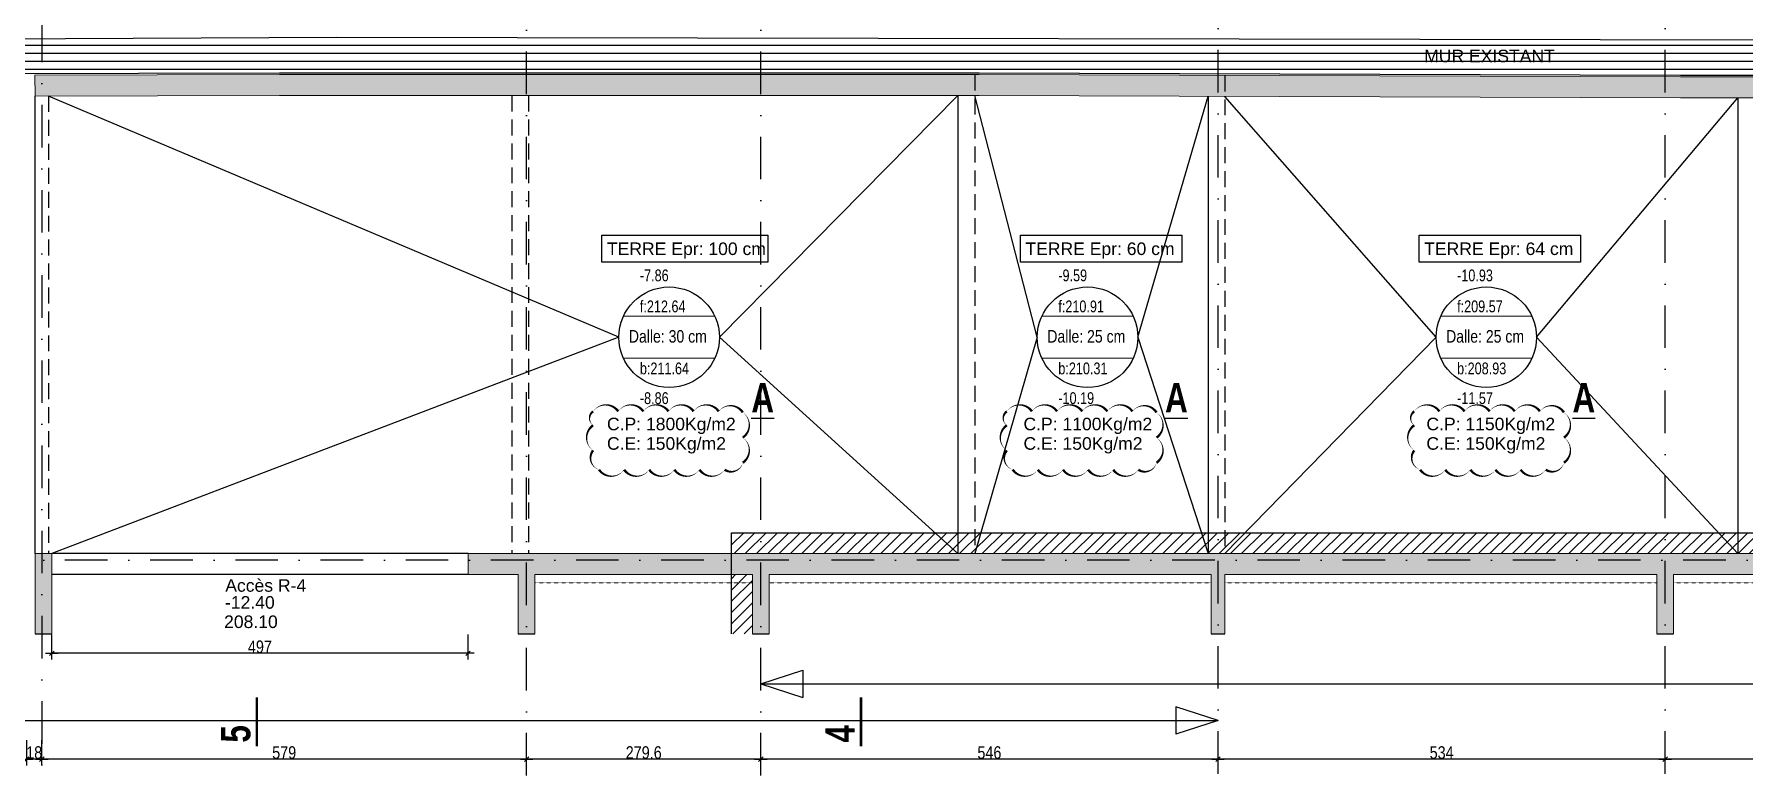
# Model space of a CAD drawing. Header units: millimetres. Extents: x -26249 to 60250, y -21218 to 23336.
# Drawn here: x 53245 to 55287, y 6 to 889 of the extents above; entities that cross this region are included whole.
import ezdxf
from ezdxf.enums import TextEntityAlignment as Align

# ---------------------------------------------------------------- set-up
doc = ezdxf.new("R2010")
doc.units = ezdxf.units.MM
for name, pattern in [('CACHEX2', [19.05, 12.7, -6.35]), ('TIRETPTX2', [50.8, 25.4, -12.7, 0, -12.7]), ('VW-01', [0.41656, 0.20828, -0.20828])]:
    doc.linetypes.add(name, pattern=pattern)
for name, color, linetype in [('01_cote_gen', 4, 'Continuous'), ('01_linteaux', 2, 'Continuous'), ('01_poch_murs', 253, 'Continuous'), ('01_texte', 230, 'Continuous'), ('AA_COTES', 2, 'Continuous')]:
    doc.layers.add(name, color=color, linetype=linetype)
for name, color, linetype, lineweight in [('01_murs_coup', 5, 'Continuous', 60), ('01_PIEUX', 5, 'Continuous', 60), ('B Général', 7, 'Continuous', 5)]:
    doc.layers.add(name, color=color, linetype=linetype, lineweight=lineweight)
doc.styles.add('Eurostile', font='')
doc.styles.add('impact', font='impact.ttf')
doc.styles.add('MATTE_TXT', font='arial.ttf')
doc.styles.add('STYLE2', font='ARIALN.TTF')
doc.styles.get('Eurostile').set_extended_font_data('Eurostile')
doc.dimstyles.new('JB50', dxfattribs={"dimscale": 0.1, "dimtxt": 150, "dimasz": 15, "dimexe": 0.1, "dimexo": 0.1, "dimgap": 0.09, "dimtad": 1, "dimdec": 1, "dimdsep": 46, "dimtxsty": 'STYLE2', "dimblk1": 'BOND_G', "dimblk2": 'BOND_D', "dimsah": 1, "dimcen": 1.5, "dimdle": 0.01, "dimse1": 1, "dimse2": 1, "dimclrd": 4, "dimclre": 2, "dimclrt": 6, "dimazin": 2, "dimtfac": 2.333333, "dimtdec": 1, "dimtix": 1, "dimtmove": 2, "dimatfit": 3, "dimldrblk": 'BOND_G', "dimfxl": 1, "dimtolj": 1, "dimtzin": 0, "dimarcsym": 0})
pattern_1 = [(180, (38043.464, 0), (-2e-15, -9.525), [])]

# ---------------------------------------------------------------- blocks, each defined once
blk = doc.blocks.new('BOND_G')
at = {"layer": 'AA_COTES', "color": 0}
for p, q in [((0, -5), (0, 15)), ((5, 0), (-5, 0)), ((1.8, 1.8), (-1.8, -1.8))]:
    blk.add_line(p, q, dxfattribs=at)
blk = doc.blocks.new('BOND_D')
at = {"layer": 'AA_COTES', "color": 0}
for p, q in [((5, 0), (-5, 0)), ((-1.8, -1.8), (1.8, 1.8)), ((0, 5), (0, -15))]:
    blk.add_line(p, q, dxfattribs=at)
blk = doc.blocks.new('*D1562')
at = {"layer": '01_cote_gen', "color": 4, "lineweight": -2, "transparency": 16777216}
blk.add_line((53253, -1126.5), (53238, -1126.5), dxfattribs=at)
at = {"layer": 'Defpoints', "color": 0, "transparency": 16777216}
for p in [(53236.5, 75.9), (53254.5, -1034.6), (53236.5, -1126.5)]:
    blk.add_point(p, dxfattribs=at)
at = {"layer": '01_cote_gen', "color": 4, "lineweight": -2, "transparency": 16777216, "xscale": 1.5, "yscale": 1.5, "zscale": 1.5, "rotation": 180}
blk.add_blockref('BOND_D', (53236.5, -1126.5), dxfattribs=at)
at = {"layer": '01_cote_gen', "color": 4, "lineweight": -2, "transparency": 16777216, "xscale": 1.5, "yscale": 1.5, "zscale": 1.5}
blk.add_blockref('BOND_G', (53254.5, -1126.5), dxfattribs=at)
at = {"layer": '01_cote_gen', "color": 6, "transparency": 16777216, "insert": (53245.5, -1118.8), "char_height": 15, "attachment_point": 5, "style": 'STYLE2'}
blk.add_mtext('\\A1;18', dxfattribs=at)
blk = doc.blocks.new('*D1543')
at = {"layer": '01_cote_gen', "color": 4, "lineweight": -2, "transparency": 16777216}
blk.add_line((53731, 2001.7), (53832, 2001.7), dxfattribs=at)
at = {"layer": 'Defpoints', "color": 0, "transparency": 16777216}
for p in [(53833.5, 2001.7), (53729.5, 1994.2), (53833.5, -192.7)]:
    blk.add_point(p, dxfattribs=at)
at = {"layer": '01_cote_gen', "color": 4, "lineweight": -2, "transparency": 16777216, "xscale": 1.5, "yscale": 1.5, "zscale": 1.5, "rotation": 180}
blk.add_blockref('BOND_G', (53729.5, 2001.7), dxfattribs=at)
at = {"layer": '01_cote_gen', "color": 4, "lineweight": -2, "transparency": 16777216, "xscale": 1.5, "yscale": 1.5, "zscale": 1.5}
blk.add_blockref('BOND_D', (53833.5, 2001.7), dxfattribs=at)
at = {"layer": '01_cote_gen', "color": 6, "transparency": 16777216, "insert": (53781.5, 2009.3), "char_height": 15, "attachment_point": 5, "style": 'STYLE2'}
blk.add_mtext('\\A1;104', dxfattribs=at)
blk = doc.blocks.new('*D1521')
at = {"layer": '01_cote_gen', "color": 4, "lineweight": -2, "transparency": 16777216}
for p, q in [((54628, -222.3), (54626.5, -222.3)), ((54659.1, -222.3), (54629.5, -222.3)), ((54660.6, -222.3), (54662.1, -222.3))]:
    blk.add_line(p, q, dxfattribs=at)
at = {"layer": 'Defpoints', "color": 0, "transparency": 16777216}
for p in [(54629.5, 1831.3), (54629.5, -222.3), (54659.1, -243.9)]:
    blk.add_point(p, dxfattribs=at)
at = {"layer": '01_cote_gen', "color": 4, "lineweight": -2, "transparency": 16777216, "xscale": 1.5, "yscale": 1.5, "zscale": 1.5}
blk.add_blockref('BOND_D', (54629.5, -222.3), dxfattribs=at)
at = {"layer": '01_cote_gen', "color": 4, "lineweight": -2, "transparency": 16777216, "xscale": 1.5, "yscale": 1.5, "zscale": 1.5, "rotation": 180}
blk.add_blockref('BOND_G', (54659.1, -222.3), dxfattribs=at)
at = {"layer": '01_cote_gen', "color": 6, "transparency": 16777216, "insert": (54644.3, -214.7), "char_height": 15, "attachment_point": 5, "style": 'STYLE2'}
blk.add_mtext('\\A1;29.5', dxfattribs=at)
blk = doc.blocks.new('*D1522')
at = {"layer": '01_cote_gen', "color": 4, "lineweight": -2, "transparency": 16777216}
blk.add_line((54031, 1973.6), (54111.6, 1973.6), dxfattribs=at)
at = {"layer": 'Defpoints', "color": 0, "transparency": 16777216}
for p in [(54113.1, 1973.6), (54029.5, 1921.2), (54113.1, -215.4)]:
    blk.add_point(p, dxfattribs=at)
at = {"layer": '01_cote_gen', "color": 4, "lineweight": -2, "transparency": 16777216, "xscale": 1.5, "yscale": 1.5, "zscale": 1.5, "rotation": 180}
blk.add_blockref('BOND_G', (54029.5, 1973.6), dxfattribs=at)
at = {"layer": '01_cote_gen', "color": 4, "lineweight": -2, "transparency": 16777216, "xscale": 1.5, "yscale": 1.5, "zscale": 1.5}
blk.add_blockref('BOND_D', (54113.1, 1973.6), dxfattribs=at)
at = {"layer": '01_cote_gen', "color": 6, "transparency": 16777216, "insert": (54071.3, 1981.3), "char_height": 15, "attachment_point": 5, "style": 'STYLE2'}
blk.add_mtext('\\A1;83.5', dxfattribs=at)
blk = doc.blocks.new('*D1369')
at = {"layer": '01_cote_gen', "color": 4, "lineweight": -2, "transparency": 16777216}
blk.add_line((53762, 150.2), (53268, 150.2), dxfattribs=at)
at = {"layer": 'Defpoints', "color": 0, "transparency": 16777216}
for p in [(53763.5, 201.1), (53266.5, 178.3), (53266.5, 150.2)]:
    blk.add_point(p, dxfattribs=at)
at = {"layer": '01_cote_gen', "color": 4, "lineweight": -2, "transparency": 16777216, "xscale": 1.5, "yscale": 1.5, "zscale": 1.5, "rotation": 180}
blk.add_blockref('BOND_D', (53266.5, 150.2), dxfattribs=at)
at = {"layer": '01_cote_gen', "color": 4, "lineweight": -2, "transparency": 16777216, "xscale": 1.5, "yscale": 1.5, "zscale": 1.5}
blk.add_blockref('BOND_G', (53763.5, 150.2), dxfattribs=at)
at = {"layer": '01_cote_gen', "color": 6, "transparency": 16777216, "insert": (53515, 157.9), "char_height": 15, "attachment_point": 5, "style": 'STYLE2'}
blk.add_mtext('\\A1;497', dxfattribs=at)
blk = doc.blocks.new('*D1378')
at = {"layer": '01_cote_gen', "color": 4, "lineweight": -2, "transparency": 16777216}
blk.add_line((55471.6, 23.9), (55194.6, 23.9), dxfattribs=at)
at = {"layer": 'Defpoints', "color": 0, "transparency": 16777216}
for p in [(55193.1, 124.4), (55473.1, 88.1), (55193.1, 23.9)]:
    blk.add_point(p, dxfattribs=at)
at = {"layer": '01_cote_gen', "color": 4, "lineweight": -2, "transparency": 16777216, "xscale": 1.5, "yscale": 1.5, "zscale": 1.5, "rotation": 180}
blk.add_blockref('BOND_D', (55193.1, 23.9), dxfattribs=at)
at = {"layer": '01_cote_gen', "color": 4, "lineweight": -2, "transparency": 16777216, "xscale": 1.5, "yscale": 1.5, "zscale": 1.5}
blk.add_blockref('BOND_G', (55473.1, 23.9), dxfattribs=at)
at = {"layer": '01_cote_gen', "color": 6, "transparency": 16777216, "insert": (55333.1, 31.6), "char_height": 15, "attachment_point": 5, "style": 'STYLE2'}
blk.add_mtext('\\A1;280', dxfattribs=at)
blk = doc.blocks.new('*D1379')
at = {"layer": '01_cote_gen', "color": 4, "lineweight": -2, "transparency": 16777216}
blk.add_line((55191.6, 23.9), (54660.6, 23.9), dxfattribs=at)
at = {"layer": 'Defpoints', "color": 0, "transparency": 16777216}
for p in [(55193.1, 124.4), (54659.1, 98), (54659.1, 23.9)]:
    blk.add_point(p, dxfattribs=at)
at = {"layer": '01_cote_gen', "color": 4, "lineweight": -2, "transparency": 16777216, "xscale": 1.5, "yscale": 1.5, "zscale": 1.5, "rotation": 180}
blk.add_blockref('BOND_D', (54659.1, 23.9), dxfattribs=at)
at = {"layer": '01_cote_gen', "color": 4, "lineweight": -2, "transparency": 16777216, "xscale": 1.5, "yscale": 1.5, "zscale": 1.5}
blk.add_blockref('BOND_G', (55193.1, 23.9), dxfattribs=at)
at = {"layer": '01_cote_gen', "color": 6, "transparency": 16777216, "insert": (54926.1, 31.6), "char_height": 15, "attachment_point": 5, "style": 'STYLE2'}
blk.add_mtext('\\A1;534', dxfattribs=at)
blk = doc.blocks.new('*D1511')
at = {"layer": '01_cote_gen', "color": 4, "lineweight": -2, "transparency": 16777216}
blk.add_line((54657.6, 23.9), (54114.6, 23.9), dxfattribs=at)
at = {"layer": 'Defpoints', "color": 0, "transparency": 16777216}
for p in [(54113.1, 126.4), (54659.1, 98), (54113.1, 23.9)]:
    blk.add_point(p, dxfattribs=at)
at = {"layer": '01_cote_gen', "color": 4, "lineweight": -2, "transparency": 16777216, "xscale": 1.5, "yscale": 1.5, "zscale": 1.5, "rotation": 180}
blk.add_blockref('BOND_D', (54113.1, 23.9), dxfattribs=at)
at = {"layer": '01_cote_gen', "color": 4, "lineweight": -2, "transparency": 16777216, "xscale": 1.5, "yscale": 1.5, "zscale": 1.5}
blk.add_blockref('BOND_G', (54659.1, 23.9), dxfattribs=at)
at = {"layer": '01_cote_gen', "color": 6, "transparency": 16777216, "insert": (54386.1, 31.6), "char_height": 15, "attachment_point": 5, "style": 'STYLE2'}
blk.add_mtext('\\A1;546', dxfattribs=at)
blk = doc.blocks.new('*D1512')
at = {"layer": '01_cote_gen', "color": 4, "lineweight": -2, "transparency": 16777216}
blk.add_line((54111.6, 23.9), (53835, 23.9), dxfattribs=at)
at = {"layer": 'Defpoints', "color": 0, "transparency": 16777216}
for p in [(53833.5, 137.1), (54113.1, 126.4), (53833.5, 23.9)]:
    blk.add_point(p, dxfattribs=at)
at = {"layer": '01_cote_gen', "color": 4, "lineweight": -2, "transparency": 16777216, "xscale": 1.5, "yscale": 1.5, "zscale": 1.5, "rotation": 180}
blk.add_blockref('BOND_D', (53833.5, 23.9), dxfattribs=at)
at = {"layer": '01_cote_gen', "color": 4, "lineweight": -2, "transparency": 16777216, "xscale": 1.5, "yscale": 1.5, "zscale": 1.5}
blk.add_blockref('BOND_G', (54113.1, 23.9), dxfattribs=at)
at = {"layer": '01_cote_gen', "color": 6, "transparency": 16777216, "insert": (53973.3, 31.6), "char_height": 15, "attachment_point": 5, "style": 'STYLE2'}
blk.add_mtext('\\A1;279.6', dxfattribs=at)
blk = doc.blocks.new('*D1513')
at = {"layer": '01_cote_gen', "color": 4, "lineweight": -2, "transparency": 16777216}
blk.add_line((53832, 23.9), (53256, 23.9), dxfattribs=at)
at = {"layer": 'Defpoints', "color": 0, "transparency": 16777216}
for p in [(53833.5, 137.1), (53254.5, 115.8), (53254.5, 23.9)]:
    blk.add_point(p, dxfattribs=at)
at = {"layer": '01_cote_gen', "color": 4, "lineweight": -2, "transparency": 16777216, "xscale": 1.5, "yscale": 1.5, "zscale": 1.5, "rotation": 180}
blk.add_blockref('BOND_D', (53254.5, 23.9), dxfattribs=at)
at = {"layer": '01_cote_gen', "color": 4, "lineweight": -2, "transparency": 16777216, "xscale": 1.5, "yscale": 1.5, "zscale": 1.5}
blk.add_blockref('BOND_G', (53833.5, 23.9), dxfattribs=at)
at = {"layer": '01_cote_gen', "color": 6, "transparency": 16777216, "insert": (53544, 31.6), "char_height": 15, "attachment_point": 5, "style": 'STYLE2'}
blk.add_mtext('\\A1;579', dxfattribs=at)
blk = doc.blocks.new('*D1514')
at = {"layer": '01_cote_gen', "color": 4, "lineweight": -2, "transparency": 16777216}
blk.add_line((53253, 23.9), (53238, 23.9), dxfattribs=at)
at = {"layer": 'Defpoints', "color": 0, "transparency": 16777216}
for p in [(53236.5, 119.3), (53254.5, 115.8), (53236.5, 23.9)]:
    blk.add_point(p, dxfattribs=at)
at = {"layer": '01_cote_gen', "color": 4, "lineweight": -2, "transparency": 16777216, "xscale": 1.5, "yscale": 1.5, "zscale": 1.5, "rotation": 180}
blk.add_blockref('BOND_D', (53236.5, 23.9), dxfattribs=at)
at = {"layer": '01_cote_gen', "color": 4, "lineweight": -2, "transparency": 16777216, "xscale": 1.5, "yscale": 1.5, "zscale": 1.5}
blk.add_blockref('BOND_G', (53254.5, 23.9), dxfattribs=at)
at = {"layer": '01_cote_gen', "color": 6, "transparency": 16777216, "insert": (53245.5, 31.6), "char_height": 15, "attachment_point": 5, "style": 'STYLE2'}
blk.add_mtext('\\A1;18', dxfattribs=at)

msp = doc.modelspace()

# ---------------------------------------------------------------- hatches: boundary and pattern name
at = {"layer": '01_poch_murs'}
h = msp.add_hatch(dxfattribs=at)
h.set_pattern_fill('ANSI31', color=256, scale=3, angle=135)
h.set_pattern_definition(pattern_1)
h.paths.add_polyline_path([(53236.516, 883.758), (52657.519, 881.257), (52657.519, 839.53), (53030.567, 842.162), (53236.516, 842.583)])
h.paths.add_polyline_path([(53254.518, 883.836), (53236.516, 883.758), (53236.516, 842.583), (53254.518, 842.62)])
h.paths.add_polyline_path([(53833.518, 884.973), (53606.567, 885.357), (53254.518, 883.836), (53254.518, 842.62), (53538.567, 843.201), (53833.518, 843.201)])
h.paths.add_polyline_path([(54113.115, 884.499), (53833.518, 884.973), (53833.518, 843.201), (54113.115, 843.201)])
h.paths.add_polyline_path([(54659.115, 883.575), (54113.115, 884.499), (54113.115, 843.201), (54373.737, 843.201), (54659.115, 842.261)])
h.paths.add_polyline_path([(55193.115, 882.671), (54659.115, 883.575), (54659.115, 842.261), (55193.115, 840.502)])
h.paths.add_polyline_path([(55473.115, 882.198), (55193.115, 882.671), (55193.115, 840.502), (55211.463, 840.442), (55473.115, 840.635)])
h.paths.add_polyline_path([(56088.415, 881.156), (55473.115, 882.198), (55473.115, 840.635), (56088.415, 841.089)])
h.paths.add_polyline_path([(56236.115, 880.906), (56088.415, 881.156), (56088.415, 841.089), (56236.115, 841.198)])
h.paths.add_polyline_path([(56839.115, 881.339), (56450.174, 880.544), (56236.115, 880.906), (56236.115, 841.198), (56287.77, 841.237), (56839.115, 841.431)])
h.paths.add_polyline_path([(57453.115, 882.594), (56857.115, 881.376), (56857.115, 841.438), (57453.115, 841.648)])
h.paths.add_polyline_path([(56857.115, 881.376), (56839.115, 881.339), (56839.115, 841.431), (56857.115, 841.438)])
h.paths.add_polyline_path([(57503.115, 882.696), (57453.115, 882.594), (57453.115, 841.648), (57503.115, 841.666)])
h.paths.add_polyline_path([(57877.115, 883.315), (57806.067, 883.315), (57503.115, 882.696), (57503.115, 841.666), (57877.115, 841.798)])
h.paths.add_polyline_path([(58477.076, 882.985), (58224.567, 883.315), (57877.115, 883.315), (57877.115, 841.798), (58233.654, 841.924), (58477.076, 840.764)])
h.paths.add_polyline_path([(58987.076, 882.319), (58477.076, 882.985), (58477.076, 840.764), (58987.076, 838.334)])
h.paths.add_polyline_path([(59164.706, 882.087), (58987.076, 882.319), (58987.076, 838.334), (59164.571, 837.489)])
h.paths.add_polyline_path([(54901.371, 851.794), (55065.133, 851.794), (55065.133, 875.061), (54901.371, 875.061)], flags=24)
h.paths.add_polyline_path([(57612.584, 851.794), (57776.346, 851.794), (57776.346, 875.061), (57612.584, 875.061)], flags=24)
h = msp.add_hatch(dxfattribs=at)
h.set_pattern_fill('ANSI31', color=256, scale=3, angle=135)
h.set_pattern_definition(pattern_1)
h.paths.add_polyline_path([(53236.516, 883.758), (52657.519, 881.257), (52657.519, 839.53), (53030.567, 842.162), (53236.516, 842.583)])
h.paths.add_polyline_path([(53254.518, 883.836), (53236.516, 883.758), (53236.516, 842.583), (53254.518, 842.62)])
h.paths.add_polyline_path([(53833.518, 884.973), (53606.567, 885.357), (53254.518, 883.836), (53254.518, 842.62), (53538.567, 843.201), (53833.518, 843.201)])
h.paths.add_polyline_path([(54113.115, 884.499), (53833.518, 884.973), (53833.518, 843.201), (54113.115, 843.201)])
h.paths.add_polyline_path([(54659.115, 883.575), (54113.115, 884.499), (54113.115, 843.201), (54373.737, 843.201), (54659.115, 842.261)])
h.paths.add_polyline_path([(55193.115, 882.671), (54659.115, 883.575), (54659.115, 842.261), (55193.115, 840.502)])
h.paths.add_polyline_path([(55473.115, 882.198), (55193.115, 882.671), (55193.115, 840.502), (55211.463, 840.442), (55473.115, 840.635)])
h.paths.add_polyline_path([(56088.415, 881.156), (55473.115, 882.198), (55473.115, 840.635), (56088.415, 841.089)])
h.paths.add_polyline_path([(56236.115, 880.906), (56088.415, 881.156), (56088.415, 841.089), (56236.115, 841.198)])
h.paths.add_polyline_path([(56839.115, 881.339), (56450.174, 880.544), (56236.115, 880.906), (56236.115, 841.198), (56287.77, 841.237), (56839.115, 841.431)])
h.paths.add_polyline_path([(57453.115, 882.594), (56857.115, 881.376), (56857.115, 841.438), (57453.115, 841.648)])
h.paths.add_polyline_path([(56857.115, 881.376), (56839.115, 881.339), (56839.115, 841.431), (56857.115, 841.438)])
h.paths.add_polyline_path([(57503.115, 882.696), (57453.115, 882.594), (57453.115, 841.648), (57503.115, 841.666)])
h.paths.add_polyline_path([(57877.115, 883.315), (57806.067, 883.315), (57503.115, 882.696), (57503.115, 841.666), (57877.115, 841.798)])
h.paths.add_polyline_path([(58477.076, 882.985), (58224.567, 883.315), (57877.115, 883.315), (57877.115, 841.798), (58233.654, 841.924), (58477.076, 840.764)])
h.paths.add_polyline_path([(58987.076, 882.319), (58477.076, 882.985), (58477.076, 840.764), (58987.076, 838.334)])
h.paths.add_polyline_path([(59164.706, 882.087), (58987.076, 882.319), (58987.076, 838.334), (59164.571, 837.489)])
h.paths.add_polyline_path([(54901.371, 851.794), (55065.133, 851.794), (55065.133, 875.061), (54901.371, 875.061)], flags=24)
h.paths.add_polyline_path([(57612.584, 851.794), (57776.346, 851.794), (57776.346, 875.061), (57612.584, 875.061)], flags=24)
h = msp.add_hatch(color=256, dxfattribs=at)
h.dxf.hatch_style = 1
h.paths.add_polyline_path([(56847.105, 839.434), (56287.77, 839.237), (55211.46, 838.442), (54373.734, 841.201), (53538.569, 841.201), (53246.404, 840.604), (53246.455, 815.604), (53538.595, 816.201), (54373.693, 816.201), (55211.428, 813.442), (56287.79, 814.237), (56847.114, 814.434)])
h = msp.add_hatch(color=256, dxfattribs=at)
h.dxf.hatch_style = 1
h.paths.add_polyline_path([(56847.105, 839.434), (56287.77, 839.237), (55211.46, 838.442), (54373.734, 841.201), (53538.569, 841.201), (53246.404, 840.604), (53246.455, 815.604), (53538.595, 816.201), (54373.693, 816.201), (55211.428, 813.442), (56287.79, 814.237), (56847.114, 814.434)])
h = msp.add_hatch(dxfattribs=at)
h.set_pattern_fill('ANSI31', color=256, scale=3)
h.set_pattern_definition([(45, (38043.464, 1150.397), (-6.735192, 6.735192), [])])
h.paths.add_polyline_path([(54103.051, 234.266), (54078.051, 234.266), (54078.051, 173.539), (54103.051, 173.539)])
h.paths.add_polyline_path([(54103.051, 244.266), (54078.051, 244.266), (54078.051, 234.266), (54103.051, 234.266)])
h.paths.add_polyline_path([(54113.115, 294.266), (54078.051, 294.266), (54078.051, 269.266), (54113.115, 269.266)])
h.paths.add_polyline_path([(54164.186, 294.266), (54113.115, 294.266), (54113.115, 269.266), (54169.58, 269.266)])
h.paths.add_polyline_path([(54264.186, 294.266), (54164.186, 294.266), (54169.58, 269.266), (54269.58, 269.266)])
h.paths.add_polyline_path([(54364.186, 294.266), (54264.186, 294.266), (54269.58, 269.266), (54369.58, 269.266)])
h.paths.add_polyline_path([(54464.186, 294.266), (54364.186, 294.266), (54369.58, 269.266), (54469.58, 269.266)])
h.paths.add_polyline_path([(54564.186, 294.266), (54464.186, 294.266), (54469.58, 269.266), (54569.58, 269.266)])
h.paths.add_polyline_path([(54659.115, 294.266), (54564.186, 294.266), (54569.58, 269.266), (54659.115, 269.266)])
h.paths.add_polyline_path([(54664.186, 294.266), (54659.115, 294.266), (54659.115, 269.266), (54669.58, 269.266)])
h.paths.add_polyline_path([(54764.186, 294.266), (54664.186, 294.266), (54669.58, 269.266), (54769.58, 269.266)])
h.paths.add_polyline_path([(54864.186, 294.266), (54764.186, 294.266), (54769.58, 269.266), (54869.58, 269.266)])
h.paths.add_polyline_path([(54964.186, 294.266), (54864.186, 294.266), (54869.58, 269.266), (54969.58, 269.266)])
h.paths.add_polyline_path([(55064.186, 294.266), (54964.186, 294.266), (54969.58, 269.266), (55069.58, 269.266)])
h.paths.add_polyline_path([(55164.186, 294.266), (55064.186, 294.266), (55069.58, 269.266), (55169.58, 269.266)])
h.paths.add_polyline_path([(55193.115, 294.266), (55164.186, 294.266), (55169.58, 269.266), (55193.115, 269.266)])
h.paths.add_polyline_path([(55264.186, 294.266), (55193.115, 294.266), (55193.115, 269.266), (55269.58, 269.266)])
h.paths.add_polyline_path([(55364.186, 294.266), (55264.186, 294.266), (55269.58, 269.266), (55369.58, 269.266)])
h.paths.add_polyline_path([(55464.186, 294.266), (55364.186, 294.266), (55369.58, 269.266), (55469.455, 269.266), (55469.455, 269.844)])
h.paths.add_polyline_path([(55469.455, 294.266), (55464.186, 294.266), (55469.455, 269.844)], flags=17)
h.paths.add_polyline_path([(55488.896, 294.266), (55473.115, 294.266), (55473.115, 273.972)])
h.paths.add_polyline_path([(56071.325, 294.266), (55488.896, 294.266), (55473.115, 273.972), (55473.115, 269.266), (55483.115, 269.266), (56077.424, 269.266), (56088.415, 269.266), (56088.415, 271.885)])
h.paths.add_polyline_path([(56088.415, 294.266), (56071.325, 294.266), (56088.415, 271.885)], flags=17)
h.paths.add_polyline_path([(56150.338, 294.266), (56090.414, 294.266), (56090.414, 269.266), (56155.731, 269.266)])
h.paths.add_polyline_path([(56236.115, 294.266), (56150.338, 294.266), (56155.731, 269.266), (56236.115, 269.266)])
h.paths.add_polyline_path([(56263.021, 294.266), (56236.115, 294.266), (56236.115, 269.266), (56268.415, 269.266)])
h.paths.add_polyline_path([(56363.021, 294.266), (56263.021, 294.266), (56268.415, 269.266), (56368.415, 269.266)])
h.paths.add_polyline_path([(56463.021, 294.266), (56363.021, 294.266), (56368.415, 269.266), (56468.415, 269.266)])
h.paths.add_polyline_path([(56563.021, 294.266), (56463.021, 294.266), (56468.415, 269.266), (56568.415, 269.266)])
h.paths.add_polyline_path([(56663.021, 294.266), (56563.021, 294.266), (56568.415, 269.266), (56668.415, 269.266)])
h.paths.add_polyline_path([(56763.021, 294.266), (56663.021, 294.266), (56668.415, 269.266), (56768.415, 269.266)])
h.paths.add_polyline_path([(56839.115, 294.266), (56763.021, 294.266), (56768.415, 269.266), (56839.115, 269.266)])
h.paths.add_polyline_path([(56863.021, 294.266), (56857.115, 294.266), (56857.115, 269.266), (56868.415, 269.266)])
h.paths.add_polyline_path([(56963.021, 294.266), (56863.021, 294.266), (56868.415, 269.266), (56968.415, 269.266)])
h.paths.add_polyline_path([(56857.115, 294.266), (56839.115, 294.266), (56839.115, 269.266), (56847.114, 269.266), (56847.114, 261.266), (56849.114, 261.266), (56849.114, 269.266), (56857.115, 269.266)])
h.paths.add_polyline_path([(57063.021, 294.266), (56963.021, 294.266), (56968.415, 269.266), (57068.415, 269.266)])
h.paths.add_polyline_path([(57163.021, 294.266), (57063.021, 294.266), (57068.415, 269.266), (57168.415, 269.266)])
h.paths.add_polyline_path([(57263.021, 294.266), (57163.021, 294.266), (57168.415, 269.266), (57268.415, 269.266)])
h.paths.add_polyline_path([(57363.021, 294.266), (57263.021, 294.266), (57268.415, 269.266), (57368.415, 269.266)])
h.paths.add_polyline_path([(57453.115, 294.266), (57363.021, 294.266), (57368.415, 269.266), (57453.115, 269.266)])
h.paths.add_polyline_path([(57463.021, 294.266), (57453.115, 294.266), (57453.115, 269.266), (57468.415, 269.266)])
h.paths.add_polyline_path([(57563.021, 294.266), (57463.021, 294.266), (57468.415, 269.266), (57568.415, 269.266)])
h.paths.add_polyline_path([(57663.021, 294.266), (57563.021, 294.266), (57568.415, 269.266), (57668.415, 269.266)])
h.paths.add_polyline_path([(57687.114, 294.266), (57663.021, 294.266), (57668.415, 269.266), (57687.114, 269.266)])
h = msp.add_hatch(color=256, dxfattribs=at)
h.dxf.hatch_style = 1
h.paths.add_polyline_path([(53266.455, 269.266), (53246.455, 269.266), (53246.455, 173.539), (53266.455, 173.539)])
h = msp.add_hatch(color=256, dxfattribs=at)
h.dxf.hatch_style = 1
h.paths.add_polyline_path([(55483.115, 269.266), (53763.493, 269.266), (53763.493, 244.266), (53823.323, 244.266), (53823.323, 173.539), (53843.323, 173.539), (53843.323, 244.266), (54103.051, 244.266), (54103.051, 173.539), (54123.051, 173.539), (54123.051, 244.266), (54651.051, 244.266), (54651.051, 173.539), (54667.051, 173.539), (54667.051, 244.266), (55183.051, 244.266), (55183.051, 173.539), (55202.781, 173.539), (55202.781, 244.266), (55463.115, 244.266), (55463.115, 173.539), (55483.115, 173.539)])

# ---------------------------------------------------------------- linework, layer by layer
at = {"layer": '01_linteaux', "linetype": 'TIRETPTX2', "ltscale": 2}
for p, q in [((53833.518, 4.299), (53833.518, 2533.912)), ((54113.115, 4.299), (54113.115, 2533.912)), ((54659.115, 6.331), (54659.115, 2533.912)), ((55193.115, 6.331), (55193.115, 2533.912)), ((59129.963, 261.266), (50572.366, 261.266))]:
    msp.add_line(p, q, dxfattribs=at)
at = {"layer": '01_linteaux'}
for p, q in [((53606.567, 885.357), (52518.967, 880.658)), ((53606.567, 885.357), (52518.967, 880.658)), ((56450.174, 880.544), (53606.567, 885.357)), ((56450.174, 880.544), (53606.567, 885.357)), ((53030.567, 842.162), (53538.567, 843.201)), ((53030.567, 842.162), (53538.567, 843.201)), ((53538.567, 843.201), (54373.737, 843.201)), ((53538.567, 843.201), (54373.737, 843.201)), ((54373.737, 843.201), (55211.463, 840.442)), ((55211.463, 840.442), (56287.77, 841.237)), ((53246.455, 269.266), (53246.455, 815.604)), ((53246.455, 269.266), (53246.455, 815.604)), ((54348.55, 816.201), (54348.55, 269.266)), ((54647.115, 815.301), (54647.115, 269.266)), ((55279.642, 813.492), (55279.642, 269.266)), ((54078.051, 173.539), (54078.051, 294.266)), ((54078.051, 294.266), (57687.114, 294.266)), ((53763.493, 269.266), (53266.455, 269.266)), ((53763.493, 244.266), (53266.455, 244.266))]:
    msp.add_line(p, q, dxfattribs=at)
at = {"layer": '01_linteaux', "linetype": 'CACHEX2', "ltscale": 1.5}
for p, q in [((54368.55, 841.201), (54368.55, 269.266)), ((54667.115, 840.235), (54667.115, 269.266)), ((53262.404, 815.636), (53262.404, 269.266)), ((53262.404, 815.636), (53262.404, 269.266)), ((53815.831, 816.201), (53815.831, 269.266)), ((53815.831, 816.201), (53815.831, 269.266)), ((53835.831, 816.201), (53835.831, 269.266)), ((53835.831, 816.201), (53835.831, 269.266))]:
    msp.add_line(p, q, dxfattribs=at)
at = {"layer": '01_linteaux', "linetype": 'TIRETPTX2', "ltscale": 2}
msp.add_lwpolyline([(53254.518, 2533.912), (53254.518, -1101.776), (53291.972, -1136.145)], dxfattribs=at)
at = {"layer": '01_murs_coup', "linetype": 'Continuous', "lineweight": 5}
for p, q in [((53949.124, 552.694), (54058.142, 552.694)), ((53949.124, 552.694), (54058.142, 552.694)), ((54448.767, 552.694), (54557.786, 552.694)), ((54924.955, 552.694), (55033.974, 552.694)), ((53949.124, 502.545), (54058.142, 502.545)), ((53949.124, 502.545), (54058.142, 502.545)), ((54448.767, 502.545), (54557.786, 502.545)), ((54924.955, 502.545), (55033.974, 502.545)), ((53246.455, 269.266), (53246.455, 173.539)), ((53246.455, 269.266), (53246.455, 173.539)), ((53246.455, 269.266), (53266.455, 269.266)), ((53266.455, 269.266), (53266.455, 173.539)), ((53763.493, 269.266), (55483.115, 269.266)), ((53763.493, 244.266), (53763.493, 269.266)), ((53266.455, 244.266), (53266.455, 173.539)), ((53763.493, 244.266), (53823.323, 244.266)), ((53763.493, 244.266), (53823.323, 244.266)), ((53823.323, 173.539), (53823.323, 244.266)), ((53843.323, 173.539), (53843.323, 244.266)), ((53843.323, 244.266), (54103.051, 244.266)), ((54103.051, 173.539), (54103.051, 244.266)), ((54123.051, 173.539), (54123.051, 244.266)), ((54123.051, 244.266), (54651.051, 244.266)), ((54651.051, 244.266), (54651.051, 173.539)), ((54667.051, 244.266), (54667.051, 173.539)), ((54667.051, 244.266), (55183.051, 244.266)), ((55183.051, 244.266), (55183.051, 173.539)), ((55202.781, 244.266), (55202.781, 173.539)), ((55203.115, 244.266), (55463.115, 244.266))]:
    msp.add_line(p, q, dxfattribs=at)
at = {"layer": '01_PIEUX', "linetype": 'Continuous', "lineweight": 5}
for p, q in [((53246.404, 840.604), (53538.571, 841.201)), ((53246.404, 840.604), (53538.571, 841.201)), ((53246.455, 815.604), (53246.404, 840.604)), ((53246.455, 815.604), (53246.404, 840.604)), ((53538.567, 841.201), (54373.737, 841.201)), ((53538.567, 841.201), (54373.737, 841.201)), ((54373.731, 841.201), (55211.456, 838.442)), ((55211.464, 838.442), (56287.771, 839.237)), ((53246.455, 815.604), (53538.622, 816.201)), ((53246.455, 815.604), (53538.622, 816.201)), ((53538.567, 816.201), (54373.737, 816.201)), ((53538.567, 816.201), (54373.737, 816.201)), ((54373.648, 816.201), (55211.428, 813.442)), ((55211.428, 813.442), (56287.79, 814.237))]:
    msp.add_line(p, q, dxfattribs=at)
at = {"layer": '01_poch_murs'}
for p, q in [((53246.455, 173.539), (53266.455, 173.539)), ((53823.323, 173.539), (53843.323, 173.539)), ((54103.051, 173.539), (54123.051, 173.539)), ((54651.051, 173.539), (54667.051, 173.539)), ((55183.051, 173.539), (55202.781, 173.539))]:
    msp.add_line(p, q, dxfattribs=at)
at = {"layer": '01_texte'}
for p, q in [((53943.633, 527.62), (53262.404, 815.636)), ((53943.633, 527.62), (53262.404, 815.636)), ((54063.633, 527.62), (54348.55, 816.201)), ((54063.633, 527.62), (54348.55, 816.201)), ((54443.277, 527.62), (54368.55, 816.201)), ((54563.277, 527.62), (54647.115, 815.301)), ((54919.465, 527.62), (54667.115, 815.235)), ((55039.465, 527.62), (55279.642, 813.492)), ((53943.633, 527.62), (53266.455, 269.266)), ((53943.633, 527.62), (53266.455, 269.266)), ((54063.633, 527.62), (54348.55, 269.266)), ((54063.633, 527.62), (54348.55, 269.266)), ((54443.277, 527.62), (54368.55, 269.266)), ((54563.277, 527.62), (54647.115, 269.266)), ((54919.465, 527.62), (54667.115, 269.266)), ((55039.465, 527.62), (55279.642, 269.266)), ((54113.115, 113.73), (54163.42, 129.972)), ((54163.42, 129.972), (54163.42, 97.488)), ((54113.115, 113.73), (58987.076, 113.73)), ((54113.115, 113.73), (54163.42, 97.488)), ((54659.115, 69.881), (54608.809, 86.123)), ((54608.809, 86.123), (54608.809, 53.639)), ((50665.453, 69.881), (54659.115, 69.881)), ((54659.115, 69.881), (54608.809, 53.639))]:
    msp.add_line(p, q, dxfattribs=at)
for points in [[(53923.441, 649.386), (54121.529, 649.386), (54121.529, 617.093), (53923.441, 617.093)], [(53923.441, 649.386), (54121.529, 649.386), (54121.529, 617.093), (53923.441, 617.093)], [(54423.085, 649.386), (54615.88, 649.386), (54615.88, 617.093), (54423.085, 617.093)], [(54899.273, 649.386), (55092.068, 649.386), (55092.068, 617.093), (54899.273, 617.093)]]:
    msp.add_lwpolyline(points, close=True, dxfattribs=at)
for points in [[(53912.882, 439.061, 0, 3, -0.52056705), (53942.882, 439.061, 0, 3, -0.52056705), (53972.882, 439.061, 0, 3, -0.52056705), (54002.882, 439.061, 0, 3, -0.52056705), (54032.882, 439.061, 0, 3, -0.52056705), (54062.882, 439.061, 0, 3, -0.52056705), (54091.597, 437.777, 0, 3, -0.52056705), (54091.597, 407.777, 0, 3, -0.52056705), (54091.597, 377.777, 0, 3, -0.52056705), (54069.896, 369.478, 0, 3, -0.52056705), (54039.896, 369.478, 0, 3, -0.52056705), (54009.896, 369.478, 0, 3, -0.52056705), (53979.896, 369.478, 0, 3, -0.52056705), (53949.896, 369.478, 0, 3, -0.52056705), (53919.896, 369.478, 0, 3, -0.52056705), (53912.882, 392.463, 0, 3, -0.52056705), (53912.882, 422.463, 0, 3, -0.52056705)], [(54406.906, 439.061, 0, 3, -0.52056705), (54436.906, 439.061, 0, 3, -0.52056705), (54466.906, 439.061, 0, 3, -0.52056705), (54496.906, 439.061, 0, 3, -0.52056705), (54526.906, 439.061, 0, 3, -0.52056705), (54556.906, 439.061, 0, 3, -0.52056705), (54585.621, 437.777, 0, 3, -0.52056705), (54585.621, 407.777, 0, 3, -0.52056705), (54585.621, 377.777, 0, 3, -0.52056705), (54563.92, 369.478, 0, 3, -0.52056705), (54533.92, 369.478, 0, 3, -0.52056705), (54503.92, 369.478, 0, 3, -0.52056705), (54473.92, 369.478, 0, 3, -0.52056705), (54443.92, 369.478, 0, 3, -0.52056705), (54413.92, 369.478, 0, 3, -0.52056705), (54406.906, 392.463, 0, 3, -0.52056705), (54406.906, 422.463, 0, 3, -0.52056705)], [(54893.418, 439.061, 0, 3, -0.52056705), (54923.418, 439.061, 0, 3, -0.52056705), (54953.418, 439.061, 0, 3, -0.52056705), (54983.418, 439.061, 0, 3, -0.52056705), (55013.418, 439.061, 0, 3, -0.52056705), (55043.418, 439.061, 0, 3, -0.52056705), (55072.133, 437.777, 0, 3, -0.52056705), (55072.133, 407.777, 0, 3, -0.52056705), (55072.133, 377.777, 0, 3, -0.52056705), (55050.432, 369.478, 0, 3, -0.52056705), (55020.432, 369.478, 0, 3, -0.52056705), (54990.432, 369.478, 0, 3, -0.52056705), (54960.432, 369.478, 0, 3, -0.52056705), (54930.432, 369.478, 0, 3, -0.52056705), (54900.432, 369.478, 0, 3, -0.52056705), (54893.418, 392.463, 0, 3, -0.52056705), (54893.418, 422.463, 0, 3, -0.52056705)]]:
    msp.add_lwpolyline(points, format="xyseb", close=True, dxfattribs=at)
at = {"layer": '01_texte', "const_width": 3}
for points in [[(53511.257, 97.704), (53511.257, 39.204)], [(54232.827, 97.704), (54232.827, 39.204)]]:
    msp.add_lwpolyline(points, dxfattribs=at)
at = {"layer": '01_texte'}
for centre in [(54003.633, 527.62), (54003.633, 527.62), (54503.277, 527.62), (54979.465, 527.62)]:
    msp.add_circle(centre, 60, dxfattribs=at)
at = {"layer": 'B Général', "color": 7, "linetype": 'Continuous', "lineweight": 18}
for p, q in [((53823.323, 173.539), (53823.323, 244.266)), ((53823.323, 173.539), (53823.323, 244.266)), ((53843.323, 173.539), (53843.323, 244.266)), ((53843.323, 173.539), (53843.323, 244.266)), ((55183.051, 244.266), (55183.051, 173.539))]:
    msp.add_line(p, q, dxfattribs=at)
at = {"layer": 'B Général', "color": 7, "linetype": 'Continuous', "lineweight": 5}
for p, q in [((53823.323, 173.539), (53823.323, 244.266)), ((53843.323, 173.539), (53843.323, 244.266))]:
    msp.add_line(p, q, dxfattribs=at)
at = {"layer": 'B Général', "color": 250, "linetype": 'VW-01', "true_color": 0x444444}
for p, q in [((53843.455, 234.266), (54103.051, 234.266)), ((54123.051, 234.266), (54651.051, 234.266)), ((54667.051, 234.266), (55183.051, 234.266)), ((55202.781, 234.266), (55463.115, 234.266))]:
    msp.add_line(p, q, dxfattribs=at)

# ---------------------------------------------------------------- texts
at = {"layer": '01_texte', "style": 'MATTE_TXT'}
for s, p in [('MUR EXISTANT', (54905.249, 855.927)), ('TERRE Epr: 100 cm', (53929.417, 625.785)), ('TERRE Epr: 100 cm', (53929.417, 625.785)), ('TERRE Epr: 60 cm', (54429.061, 625.785)), ('TERRE Epr: 64 cm', (54905.249, 625.785)), ('C.P: 1800Kg/m2', (53929.417, 416.531)), ('C.P: 1100Kg/m2', (54426.794, 416.531)), ('C.P: 1150Kg/m2', (54907.893, 416.531)), ('C.E: 150Kg/m2', (53929.417, 393.28)), ('C.E: 150Kg/m2', (54426.794, 393.28)), ('C.E: 150Kg/m2', (54907.893, 393.28)), ('Accès R-4', (53473.648, 223.722)), ('-12.40', (53473.295, 203.487)), ('208.10', (53472.224, 180.4))]:
    msp.add_text(s, height=15, dxfattribs=at).set_placement(p)
at = {"layer": '01_texte', "style": 'Eurostile', "width": 0.8}
for s, p in [('-7.86', (53968.725, 594.431)), ('-7.86', (53968.725, 594.431)), ('-9.59', (54468.369, 594.431)), ('-10.93', (54944.557, 594.431)), ('f:212.64', (53968.725, 557.398)), ('f:212.64', (53968.725, 557.398)), ('f:210.91', (54468.369, 557.398)), ('f:209.57', (54944.557, 557.398)), ('b:211.64', (53968.725, 483.328)), ('b:211.64', (53968.725, 483.328)), ('b:210.31', (54468.369, 483.328)), ('b:208.93', (54944.557, 483.328)), ('-8.86', (53968.725, 447.841)), ('-8.86', (53968.725, 447.841)), ('-10.19', (54468.369, 447.841)), ('-11.57', (54944.557, 447.841))]:
    msp.add_text(s, height=14.0973, rotation=0, dxfattribs=at).set_placement(p)
at = {"layer": '01_texte', "style": 'MATTE_TXT', "width": 0.8}
for s, p in [('Dalle: 30 cm', (54002.143, 516.678)), ('Dalle: 30 cm', (54002.143, 516.678)), ('Dalle: 25 cm', (54501.786, 516.678)), ('Dalle: 25 cm', (54977.974, 516.678))]:
    msp.add_text(s, height=15, dxfattribs=at).set_placement(p, align=Align.BOTTOM_CENTER)
at = {"layer": '01_texte', "style": 'impact'}
for p in [(54115.347, 427.426), (54609.371, 427.426), (55095.883, 427.426)]:
    msp.add_text('%%UA', height=35, dxfattribs=at).set_placement(p, align=Align.BOTTOM_CENTER)
for s, p in [('5', (53514.11, 54.019)), ('4', (54235.679, 54.019))]:
    msp.add_text(s, height=35, rotation=90, dxfattribs=at).set_placement(p, align=Align.BOTTOM_CENTER)

# ---------------------------------------------------------------- dimensions: what is measured, and where the dimension line sits
at = {"layer": '01_cote_gen'}
for base, p1, p2, picture, middle in [((53833.518, 2001.654), (53729.519, 1994.154), (53833.518, -192.67), '*D1543', (53781.519, 2009.321)), ((53266.455, 150.193), (53763.493, 201.138), (53266.455, 178.274), '*D1369', (53514.974, 157.861)), ((53254.518, 23.941), (53833.518, 137.057), (53254.518, 115.772), '*D1513', (53544.018, 31.609)), ((53833.518, 23.941), (54113.115, 126.414), (53833.518, 137.057), '*D1512', (53973.317, 31.609)), ((54113.115, 23.941), (54659.115, 98.034), (54113.115, 126.414), '*D1511', (54386.115, 31.609)), ((54659.115, 23.941), (55193.115, 124.38), (54659.115, 98.034), '*D1379', (54926.115, 31.609)), ((55193.115, 23.941), (55473.115, 88.11), (55193.115, 124.38), '*D1378', (55333.115, 31.609)), ((53236.512, 23.941), (53254.518, 115.772), (53236.512, 119.319), '*D1514', (53245.515, 31.609)), ((53236.515, -1126.456), (53254.518, -1034.626), (53236.515, 75.876), '*D1562', (53245.517, -1118.788))]:
    dim = msp.add_linear_dim(base=base, p1=p1, p2=p2, dimstyle='JB50', dxfattribs=at)
    dim.commit()
    dim.dimension.update_dxf_attribs({"geometry": picture, "text_midpoint": middle})
for base, p1, p2, text, picture, middle in [((54113.115, 1973.639), (54029.519, 1921.176), (54113.115, -215.433), '83.5', '*D1522', (54071.317, 1981.307)), ((54629.519, -222.34), (54659.115, -243.859), (54629.519, 1831.298), '29.5', '*D1521', (54644.317, -214.672))]:
    dim = msp.add_linear_dim(base=base, p1=p1, p2=p2, text=text, dimstyle='JB50', dxfattribs=at)
    dim.commit()
    dim.dimension.update_dxf_attribs({"geometry": picture, "text_midpoint": middle})

doc.saveas('drawing.dxf')
